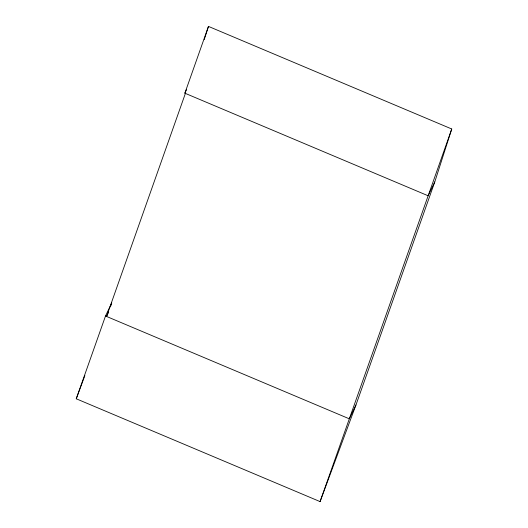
<?xml version="1.0" encoding="UTF-8"?>
<svg xmlns="http://www.w3.org/2000/svg" width="528" height="528" viewBox="0 0 528 528"><rect width="100%" height="100%" fill="white"/><g stroke="black" fill="none" stroke-linecap="round" stroke-linejoin="round"><path stroke-width="0.79" d="M204.224 39.633L208.461 26.4L451.744 128.99L434.775 181.922L355.958 404.969L320.074 501.6L76.256 398.785L105.508 316.008L111.797 302.887M434.775 181.922L428.142 195.776L184.859 93.185L208.461 26.4M185.394 93.41L106.577 316.463L108.676 312.088M320.074 501.6L451.744 128.99M76.256 398.785L84.869 375.593M110.425 306.794L111.289 304.478M184.859 93.185L186.608 89.542M355.958 404.969L349.325 418.823L105.508 316.008"/></g></svg>
